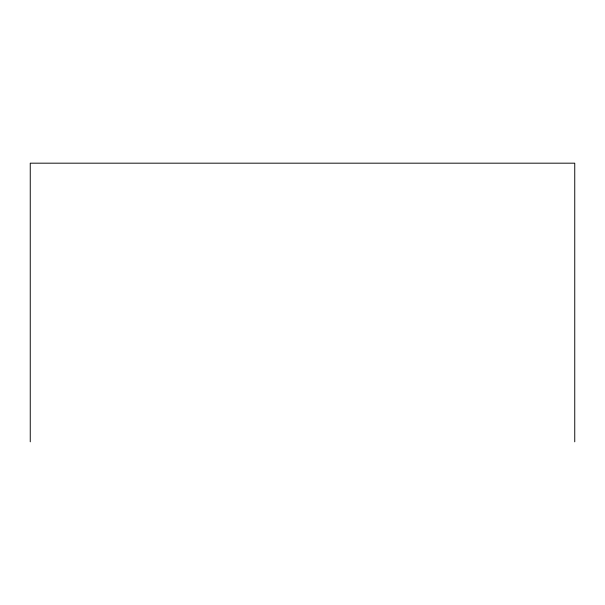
<?xml version="1.0" encoding="UTF-8"?>
<svg xmlns="http://www.w3.org/2000/svg" width="605" height="605" viewBox="0 0 605 605"><rect width="100%" height="100%" fill="white"/><g stroke="black" fill="none" stroke-linecap="round" stroke-linejoin="round"><path stroke-width="0.91" d="M574.75 441.824L574.75 163.176L30.25 163.176L30.25 441.824"/></g></svg>
